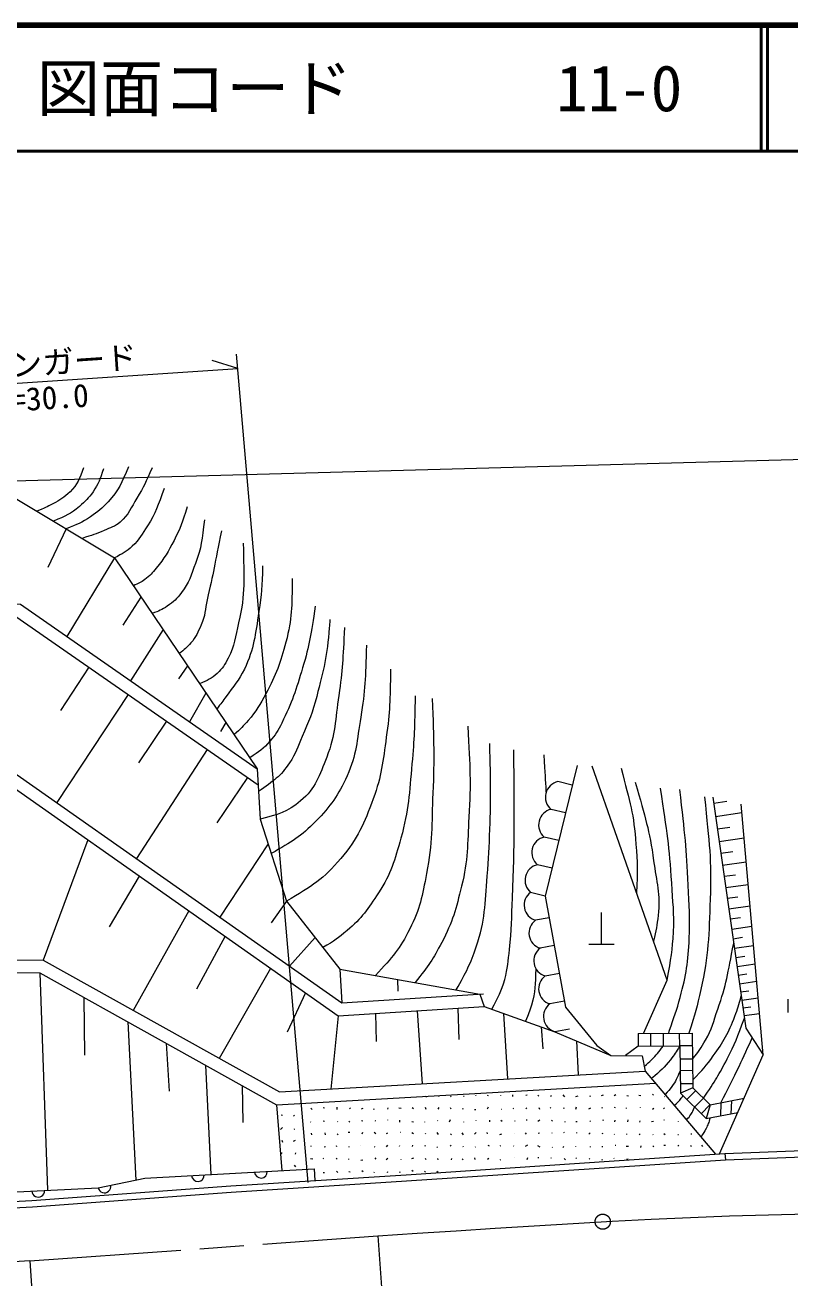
# Model space of a CAD drawing. Units: millimetres, scale not verified. Extents: x 40000 to 680000, y 20000 to 380000.
# Drawn here: x 119452 to 180022, y 280706 to 380000 of the extents above; entities that cross this region are included whole.
import ezdxf
from ezdxf.enums import TextEntityAlignment as Align

# ---------------------------------------------------------------- set-up
doc = ezdxf.new("R2010")
doc.units = ezdxf.units.MM
doc.header["$LTSCALE"] = 1000
doc.linetypes.add('CHAIN', pattern=[18.5, 12, -1.5, 3.5, -1.5])
for name, color, linetype, lineweight in [('M-BGD', 7, 'Continuous', 13), ('M-BMK', 2, 'CHAIN', 13), ('M-STR-HTXT', 7, 'Continuous', 13), ('M-TTL', 2, 'Continuous', 140), ('M-TTL-LINE', 7, 'Continuous', 50)]:
    doc.layers.add(name, color=color, linetype=linetype, lineweight=lineweight)
doc.layers.add('M-TTL-TXT', color=7, linetype='Continuous')
doc.styles.add('ＭＳ ゴシック', font='')
doc.styles.get('ＭＳ ゴシック').set_extended_font_data('MS Gothic')

msp = doc.modelspace()

# ---------------------------------------------------------------- linework, layer by layer
at = {"layer": 'M-BGD'}
for p, q in [((122713, 340069), (121259, 337001)), ((126528, 337776), (122747, 331542)), ((128630, 334667), (127195, 332439)), ((130375, 332087), (127811, 328021)), ((124491, 329112), (122263, 325673)), ((132319, 329211), (131612, 328188)), ((127622, 326935), (121956, 318384)), ((133771, 327064), (132466, 324785)), ((130638, 324837), (128433, 321532)), ((135356, 324720), (134925, 324019)), ((133877, 322585), (128279, 313936)), ((137061, 320371), (134644, 316770)), ((162790, 319758), (161643, 320038)), ((162254, 317563), (161105, 317843)), ((173988, 318333), (175032, 318481)), ((174137, 317288), (176226, 317586)), ((174278, 316298), (175268, 316439)), ((124421, 315427), (120883, 305884)), ((138703, 315115), (134886, 309288)), ((161719, 315367), (160566, 315648)), ((174419, 315307), (176400, 315589)), ((174553, 314368), (175493, 314501)), ((161183, 313172), (160028, 313454)), ((174687, 313428), (176566, 313696)), ((128498, 312560), (126119, 308537)), ((174814, 312537), (175705, 312664)), ((174941, 311646), (176723, 311900)), ((160647, 310976), (159490, 311259)), ((175061, 310801), (175907, 310921)), ((132413, 309806), (128016, 301907)), ((140152, 310556), (138951, 308860)), ((175182, 309956), (176872, 310197)), ((160956, 309249), (159872, 309051)), ((165094, 307160), (165094, 309660)), ((175296, 309154), (176098, 309268)), ((175410, 308353), (177013, 308581)), ((135284, 307786), (133014, 303598)), ((142413, 307687), (140382, 305422)), ((161359, 307045), (160255, 306844)), ((164094, 307160), (166094, 307160)), ((175519, 307592), (176279, 307701)), ((175627, 306832), (177148, 307049)), ((175730, 306111), (176451, 306214)), ((120621, 304885), (121236, 287650)), ((138899, 305243), (134829, 298108)), ((144385, 305186), (144527, 302507)), ((161762, 304842), (160638, 304636)), ((175833, 305390), (177275, 305596)), ((148935, 304367), (148973, 303435)), ((175930, 304706), (176614, 304804)), ((176028, 304022), (177395, 304217)), ((124100, 302945), (124157, 298365)), ((141671, 303293), (140209, 300182)), ((155466, 303193), (155812, 302212)), ((176120, 303374), (176769, 303466)), ((176212, 302725), (177510, 302910)), ((150513, 301880), (150902, 296090)), ((153733, 302082), (153792, 299602)), ((162165, 302638), (161021, 302428)), ((176300, 302110), (176915, 302198)), ((179880, 301756), (179880, 302806)), ((127594, 300998), (128212, 288466)), ((144239, 301486), (143662, 295679)), ((147200, 301672), (147249, 299437)), ((157329, 301672), (157659, 296474)), ((176388, 301495), (177618, 301670)), ((160326, 300605), (160459, 298857)), ((162568, 300434), (161404, 300221)), ((169014, 299083), (169008, 300083)), ((170008, 299090), (170001, 300090)), ((171299, 299098), (171275, 300098)), ((130624, 299308), (130866, 295508)), ((163120, 299491), (163240, 296792)), ((172299, 299111), (171299, 299098)), ((172313, 298058), (171313, 298046)), ((133744, 297569), (134152, 288905)), ((172324, 297139), (171324, 297126)), ((136652, 295947), (136705, 293023)), ((169089, 296112), (169092, 296122)), ((172338, 296089), (171338, 296077)), ((151207, 295106), (151171, 295040)), ((152215, 295073), (152211, 295141)), ((153203, 295055), (153147, 295118)), ((154219, 295087), (154166, 295077)), ((155170, 295150), (155161, 295194)), ((156105, 295191), (156082, 295110)), ((157123, 295156), (157140, 295185)), ((158065, 295228), (158059, 295075)), ((159212, 295198), (159103, 295172)), ((160131, 295108), (160066, 295181)), ((161092, 295077), (161137, 295182)), ((162197, 295071), (162055, 295228)), ((163237, 295116), (163044, 295047)), ((164225, 295119), (164149, 295098)), ((165229, 295187), (165070, 295134)), ((166226, 295227), (166104, 295132)), ((167231, 295104), (167102, 295152)), ((168210, 295131), (168047, 295167)), ((169222, 295198), (169151, 295235)), ((170116, 295084), (170093, 295060)), ((172342, 295770), (171347, 295349)), ((172563, 295550), (171859, 294841)), ((173173, 294945), (172468, 294235)), ((139368, 294433), (139785, 289218)), ((140765, 294513), (140754, 294501)), ((142086, 294159), (142195, 294045)), ((143174, 294161), (143057, 294175)), ((144166, 294060), (144164, 294236)), ((145155, 294201), (145199, 294109)), ((146085, 294098), (146213, 294155)), ((147041, 294133), (147063, 294061)), ((148181, 294180), (148151, 294087)), ((149237, 294145), (149045, 294160)), ((150210, 294113), (150111, 294185)), ((151203, 294054), (151152, 294221)), ((152210, 294207), (152151, 294076)), ((153204, 294091), (153147, 294190)), ((154143, 294045), (154128, 294142)), ((155042, 294064), (155160, 294062)), ((156115, 294228), (156053, 294079)), ((157158, 294089), (157175, 294079)), ((158162, 294104), (158113, 294127)), ((159115, 294103), (159194, 294195)), ((160220, 294059), (160172, 294178)), ((161046, 294150), (161076, 294223)), ((162065, 294195), (162149, 294159)), ((163086, 294238), (163051, 294055)), ((164230, 294172), (164068, 294087)), ((165176, 294175), (165104, 294154)), ((166097, 294238), (166181, 294204)), ((167042, 294182), (167044, 294128)), ((168162, 294221), (168175, 294180)), ((169148, 294075), (169239, 294170)), ((170077, 294101), (170041, 294198)), ((173690, 294431), (172985, 293721)), ((173704, 294417), (173376, 293333)), ((174556, 294586), (174511, 293558)), ((175394, 294752), (175334, 293720)), ((139841, 293587), (139735, 293616)), ((140778, 293529), (140729, 293615)), ((142052, 293070), (142089, 293048)), ((143175, 293111), (143060, 293144)), ((144223, 293074), (144189, 293096)), ((145136, 293143), (145084, 293043)), ((146101, 293183), (146205, 293147)), ((147149, 293197), (147190, 293155)), ((148160, 293232), (148158, 293209)), ((149111, 293217), (149107, 293051)), ((150083, 293116), (150204, 293088)), ((151075, 293086), (151075, 293058)), ((152144, 293196), (152105, 293170)), ((153113, 293226), (153049, 293064)), ((154164, 293086), (154164, 293053)), ((155162, 293171), (155170, 293199)), ((156234, 293211), (156236, 293078)), ((157234, 293111), (157117, 293196)), ((158226, 293146), (158221, 293114)), ((159215, 293216), (159137, 293220)), ((160066, 293121), (160221, 293233)), ((161225, 293139), (161140, 293173)), ((162192, 293110), (162187, 293055)), ((163163, 293079), (163078, 293081)), ((164180, 293092), (164223, 293163)), ((165220, 293237), (165194, 293148)), ((166150, 293083), (166181, 293201)), ((167177, 293233), (167152, 293089)), ((168143, 293145), (168121, 293043)), ((169064, 293110), (169231, 293136)), ((170077, 293177), (170050, 293239)), ((171205, 293098), (171206, 293120)), ((139676, 292467), (139829, 292636)), ((140796, 292487), (140739, 292465)), ((142166, 292057), (142130, 292186)), ((143188, 292206), (143218, 292061)), ((144192, 292052), (144234, 292115)), ((145160, 292231), (145046, 292230)), ((146168, 292221), (146113, 292111)), ((147218, 292134), (147095, 292221)), ((148152, 292188), (148043, 292122)), ((149174, 292220), (149162, 292232)), ((150201, 292138), (150074, 292207)), ((151191, 292090), (151169, 292153)), ((152065, 292228), (152156, 292066)), ((153160, 292049), (153229, 292132)), ((154051, 292194), (154137, 292049)), ((155054, 292092), (155184, 292228)), ((156067, 292119), (156043, 292235)), ((157056, 292064), (157217, 292120)), ((158237, 292181), (158225, 292193)), ((159066, 292197), (159141, 292110)), ((160092, 292177), (160185, 292211)), ((161177, 292214), (161163, 292187)), ((162138, 292221), (162080, 292204)), ((163128, 292223), (163120, 292174)), ((164195, 292213), (164096, 292096)), ((165139, 292169), (165195, 292149)), ((166117, 292093), (166097, 292077)), ((167107, 292076), (167103, 292135)), ((168078, 292055), (168153, 292136)), ((169189, 292050), (169157, 292074)), ((170046, 292155), (170140, 292066)), ((171158, 292073), (171204, 292071)), ((172215, 292074), (172217, 292148)), ((139773, 291633), (139839, 291455)), ((140848, 291597), (140677, 291507)), ((142063, 291173), (142107, 291141)), ((143148, 291105), (143238, 291116)), ((144137, 291087), (144104, 291182)), ((145146, 291069), (145089, 291105)), ((146047, 291166), (146050, 291176)), ((147172, 291077), (147121, 291084)), ((148064, 291089), (148190, 291228)), ((149105, 291157), (149142, 291201)), ((150142, 291231), (150097, 291129)), ((151162, 291127), (151125, 291201)), ((152122, 291100), (152060, 291050)), ((153190, 291224), (153125, 291156)), ((154110, 291145), (154144, 291106)), ((155132, 291095), (155088, 291079)), ((156234, 291143), (156128, 291211)), ((157068, 291172), (157122, 291198)), ((158168, 291157), (158124, 291187)), ((159232, 291224), (159048, 291117)), ((160239, 291076), (160059, 291165)), ((161201, 291071), (161228, 291048)), ((162106, 291118), (162040, 291052)), ((163067, 291090), (163065, 291119)), ((164215, 291121), (164197, 291077)), ((165172, 291083), (165176, 291151)), ((166223, 291202), (166187, 291209)), ((167228, 291125), (167047, 291121)), ((168206, 291188), (168191, 291053)), ((169210, 291189), (169156, 291092)), ((170040, 291233), (170174, 291218)), ((171217, 291141), (171175, 291218)), ((172148, 291197), (172220, 291162)), ((173117, 291114), (173046, 291229)), ((139775, 290617), (139729, 290518)), ((140859, 290625), (140850, 290505)), ((142235, 290123), (142048, 290137)), ((143069, 290178), (143119, 290188)), ((144088, 290202), (144169, 290142)), ((145057, 290148), (145071, 290106)), ((146047, 290045), (146198, 290061)), ((147142, 290213), (147222, 290128)), ((148056, 290097), (148181, 290212)), ((149199, 290082), (149211, 290064)), ((150215, 290186), (150061, 290141)), ((151123, 290201), (151187, 290097)), ((152102, 290170), (152131, 290079)), ((153234, 290182), (153202, 290077)), ((154060, 290158), (154154, 290076)), ((155054, 290220), (155072, 290089)), ((156067, 290113), (156172, 290201)), ((157063, 290073), (157119, 290099)), ((158176, 290216), (158176, 290234)), ((159227, 290224), (159179, 290074)), ((160129, 290223), (160058, 290214)), ((161103, 290218), (161095, 290175)), ((162153, 290182), (162239, 290078)), ((163115, 290167), (163076, 290226)), ((164122, 290130), (164165, 290163)), ((165210, 290041), (165139, 290061)), ((166102, 290171), (166089, 290192)), ((167090, 290125), (167222, 290142)), ((168112, 290126), (168116, 290126)), ((174880, 290562), (174912, 290063)), ((139788, 289449), (139766, 289453)), ((140763, 289644), (140858, 289513)), ((142345, 289360), (142403, 288432)), ((143069, 289060), (143164, 289058)), ((144113, 289158), (144213, 289051)), ((145093, 289132), (145195, 289112)), ((146107, 289224), (146238, 289132)), ((147105, 289064), (147131, 289129)), ((148105, 289106), (148186, 289085)), ((149130, 289065), (149165, 289139)), ((150183, 289148), (150081, 289226)), ((151093, 289161), (151171, 289087)), ((152176, 289063), (152052, 289131))]:
    msp.add_line(p, q, dxfattribs=at)
for points in [[(91441, 294954), (91761, 296468), (98523, 298560), (98037, 312102), (101184, 327258), (101190, 328461), (109011, 337942), (118535, 342580), (126528, 337776), (137839, 321048), (138081, 317071), (140152, 310556), (144385, 305186), (155466, 303193)], [(101190, 328461), (110259, 334880), (119079, 334093), (137839, 321048)], [(101178, 327227), (110536, 333851), (118726, 333120), (137916, 319776)], [(101770, 313750), (110921, 322405), (118831, 320582), (144527, 302507), (155749, 303211)], [(101842, 312441), (111219, 321310), (118416, 319652), (144239, 301486), (155812, 302212)], [(163169, 321312), (160643, 310959), (162251, 302166), (164718, 299129), (165828, 298339)], [(168413, 300080), (170290, 304305), (164354, 321266)], [(173920, 318809), (176529, 300505), (177906, 298378)], [(174435, 290533), (177906, 298378), (176167, 318255)], [(102554, 299515), (112787, 305918), (120883, 305884), (139601, 295448), (168568, 297094)], [(102616, 298375), (113072, 304917), (120621, 304885), (139368, 294433), (169394, 296140)], [(155812, 302212), (161404, 300221), (165828, 298339), (168312, 298312), (168568, 297094), (174140, 290514)], [(168007, 300077), (168014, 299077), (166994, 298326)], [(168007, 300077), (172287, 300105), (172342, 295770), (173704, 294417), (176389, 294948)], [(168014, 299077), (171299, 299098), (171347, 295349), (173376, 293333), (175895, 293831)], [(109070, 286255), (119998, 286849), (135735, 288008), (149621, 288891), (166096, 289996), (174880, 290562)], [(109103, 285756), (120030, 286350), (135769, 287509), (149654, 288393), (166129, 289497), (174912, 290063)], [(174880, 290562), (182408, 290869), (188448, 290888)], [(174912, 290063), (182419, 290369), (188455, 290388)], [(110746, 287125), (125246, 287851), (128927, 288615), (142345, 289360)]]:
    msp.add_lwpolyline(points, dxfattribs=at)
for centre, radius, start, end in [((161919, 318807), 1262, 102.66105, 229.77575), ((161381, 316612), 1262, 102.66105, 229.77575), ((160843, 314417), 1262, 102.66105, 229.77575), ((160304, 312222), 1262, 102.66105, 229.77575), ((160219, 310248), 1246, 125.84116, 253.83762), ((160602, 308041), 1246, 125.84116, 253.83762), ((160985, 305833), 1246, 125.84116, 253.83762), ((161368, 303626), 1246, 125.84116, 253.83762), ((161751, 301418), 1246, 125.84116, 253.83762), ((138132, 289126), 500, 183.17983, 3.17983), ((125736, 287952), 500, 191.72252, 11.72252), ((133140, 288849), 500, 183.17983, 3.17983), ((120493, 287613), 500, 182.86413, 2.86413)]:
    msp.add_arc(centre, radius, start, end, dxfattribs=at)
for points, knots in [([(124089, 344917), (123745, 344044), (123617, 343616), (123012, 343012), (122552, 342552), (122213, 342378), (121646, 342059), (121172, 341793), (120984, 341709), (120388, 341467)], [0, 0, 0, 0, 1, 1, 1, 2, 2, 2, 3, 3, 3, 3]), ([(125663, 344834), (125379, 343993), (125287, 343649), (124835, 343012), (124477, 342508), (124224, 342258), (123758, 341852), (123059, 341245), (122661, 341111), (121696, 340680)], [0, 0, 0, 0, 1, 1, 1, 2, 2, 2, 3, 3, 3, 3]), ([(127651, 345000), (127071, 343706), (126900, 343134), (126036, 342225), (125537, 341701), (125224, 341432), (124628, 341024), (123937, 340553), (123611, 340434), (122713, 340069)], [0, 0, 0, 0, 1, 1, 1, 2, 2, 2, 3, 3, 3, 3]), ([(129514, 344917), (129006, 343772), (128856, 343412), (128313, 342515), (127844, 341740), (127665, 341212), (126988, 340610), (126566, 340235), (126219, 340180), (125704, 339947), (125044, 339649), (124789, 339579), (123961, 339319)], [0, 0, 0, 0, 1, 1, 1, 2, 2, 2, 3, 3, 3, 4, 4, 4, 4]), ([(130466, 343260), (129955, 341879), (129819, 341382), (129141, 340320), (128718, 339657), (128526, 339230), (127940, 338705), (127449, 338264), (127190, 338114), (126528, 337776)], [0, 0, 0, 0, 1, 1, 1, 2, 2, 2, 3, 3, 3, 3]), ([(132289, 341811), (131891, 340566), (131765, 340147), (131253, 339161), (130784, 338257), (130492, 337752), (129845, 336966), (129526, 336577), (129345, 336346), (128934, 336055), (128605, 335821), (128452, 335744), (128027, 335559)], [0, 0, 0, 0, 1, 1, 1, 2, 2, 2, 3, 3, 3, 4, 4, 4, 4]), ([(133655, 340776), (133459, 339199), (133428, 338623), (132951, 337338), (132601, 336396), (132443, 335819), (131833, 335019), (131465, 334538), (131219, 334279), (130715, 333943), (130281, 333653), (130070, 333565), (129513, 333361)], [0, 0, 0, 0, 1, 1, 1, 2, 2, 2, 3, 3, 3, 4, 4, 4, 4]), ([(134994, 339920), (134480, 337275), (134363, 336578), (133876, 334454), (133698, 333676), (133734, 333193), (133407, 332466), (133141, 331875), (133000, 331521), (132578, 331030), (132261, 330661), (132103, 330522), (131659, 330187)], [0, 0, 0, 0, 1, 1, 1, 2, 2, 2, 3, 3, 3, 4, 4, 4, 4]), ([(136733, 338926), (136771, 336055), (136915, 335031), (136361, 332631), (136102, 331514), (136065, 330831), (135532, 329815), (135263, 329303), (135086, 329010), (134663, 328615), (134203, 328185), (133915, 328072), (133274, 327799)], [0, 0, 0, 0, 1, 1, 1, 2, 2, 2, 3, 3, 3, 4, 4, 4, 4]), ([(138266, 337145), (138212, 335455), (138171, 334921), (137961, 333513), (137690, 331694), (137594, 330612), (136816, 328946), (136387, 328027), (135957, 327617), (135367, 326792), (135084, 326398), (134992, 326268), (134632, 325790)], [0, 0, 0, 0, 1, 1, 1, 2, 2, 2, 3, 3, 3, 4, 4, 4, 4]), ([(140605, 336151), (140578, 333869), (140601, 333020), (140108, 331099), (139683, 329440), (139334, 328519), (138521, 327011), (138050, 326138), (137780, 325635), (137127, 324888), (136718, 324420), (136550, 324244), (136002, 323765)], [0, 0, 0, 0, 1, 1, 1, 2, 2, 2, 3, 3, 3, 4, 4, 4, 4]), ([(142427, 333957), (142083, 331668), (141981, 330939), (141434, 329070), (140918, 327311), (140595, 326320), (139777, 324680), (139478, 324080), (139283, 323746), (138847, 323237), (138321, 322623), (138006, 322439), (137238, 321937)], [0, 0, 0, 0, 1, 1, 1, 2, 2, 2, 3, 3, 3, 4, 4, 4, 4]), ([(143587, 332880), (143579, 332568), (143565, 332476), (143545, 332217), (143385, 330069), (143082, 328880), (142552, 326792), (142225, 325508), (141907, 324825), (141392, 323604), (141043, 322777), (140891, 322283), (140398, 321533), (139680, 320441), (139129, 320118), (137948, 319253)], [0, 0, 0, 0, 1, 1, 1, 2, 2, 2, 3, 3, 3, 4, 4, 4, 5, 5, 5, 5]), ([(144746, 332259), (144620, 329715), (144590, 328964), (144291, 326875), (144015, 324950), (144055, 323796), (143338, 321989), (142755, 320519), (142486, 319519), (141268, 318510), (140216, 317639), (139479, 317412), (138081, 317071)], [0, 0, 0, 0, 1, 1, 1, 2, 2, 2, 3, 3, 3, 4, 4, 4, 4]), ([(146486, 330851), (146400, 328182), (146398, 327345), (146030, 325136), (145724, 323302), (145724, 322190), (144953, 320498), (144245, 318942), (143664, 318117), (142469, 316895), (141281, 315681), (140614, 315296), (138949, 314341)], [0, 0, 0, 0, 1, 1, 1, 2, 2, 2, 3, 3, 3, 4, 4, 4, 4]), ([(148391, 328946), (148354, 326433), (148353, 325649), (148059, 323562), (147787, 321630), (147694, 320508), (147024, 318676), (146303, 316705), (145803, 315565), (144457, 313955), (143082, 312312), (142190, 311783), (140152, 310556)], [0, 0, 0, 0, 1, 1, 1, 2, 2, 2, 3, 3, 3, 4, 4, 4, 4]), ([(150337, 326834), (150302, 324288), (150282, 323546), (150088, 321450), (149875, 319138), (149841, 317807), (149219, 315570), (148727, 313802), (148435, 312763), (147438, 311222), (146615, 309949), (146113, 309217), (144953, 308240), (144254, 307651), (143953, 307425), (143044, 306887)], [0, 0, 0, 0, 1, 1, 1, 2, 2, 2, 3, 3, 3, 4, 4, 4, 5, 5, 5, 5]), ([(151703, 326627), (151818, 323068), (151867, 322057), (151745, 319131), (151641, 316635), (151722, 315207), (151248, 312754), (150908, 310996), (150726, 309965), (149923, 308365), (149120, 306765), (148567, 306165), (147197, 304680)], [0, 0, 0, 0, 1, 1, 1, 2, 2, 2, 3, 3, 3, 4, 4, 4, 4]), ([(154519, 324432), (154685, 321048), (154770, 320036), (154602, 317226), (154474, 315083), (154532, 313846), (154022, 311760), (153583, 309961), (153309, 308928), (152449, 307288), (151759, 305971), (151410, 305473), (150351, 304113)], [0, 0, 0, 0, 1, 1, 1, 2, 2, 2, 3, 3, 3, 4, 4, 4, 4]), ([(153588, 303531), (154437, 304997), (154694, 305564), (155182, 306957), (155913, 309042), (155850, 310346), (156052, 312547), (156185, 313999), (156202, 314817), (156259, 316274), (156362, 318925), (156317, 319812), (156259, 323065)], [0, 0, 0, 0, 1, 1, 1, 2, 2, 2, 3, 3, 3, 4, 4, 4, 4]), ([(156403, 302002), (156952, 303026), (157155, 303392), (157432, 304357), (157693, 305267), (157707, 305809), (157819, 306749), (158006, 308331), (157967, 309230), (158039, 310822), (158247, 315406), (158183, 316919), (158164, 322569)], [0, 0, 0, 0, 1, 1, 1, 2, 2, 2, 3, 3, 3, 4, 4, 4, 4]), ([(166650, 321108), (167356, 318366), (167660, 317474), (167831, 315082), (167938, 313577), (167956, 312999), (167870, 311220)], [0, 0, 0, 0, 1, 1, 1, 2, 2, 2, 2]), ([(167768, 319990), (168583, 317127), (168889, 316243), (169225, 313771), (169454, 312088), (169773, 311125), (169584, 309437), (169493, 308631), (169454, 308297), (169208, 307395)], [0, 0, 0, 0, 1, 1, 1, 2, 2, 2, 3, 3, 3, 3]), ([(170290, 304305), (170620, 306066), (170726, 306630), (170798, 308139), (170871, 309648), (170749, 310496), (170660, 312004), (170488, 314952), (170290, 315956), (169777, 319513)], [0, 0, 0, 0, 1, 1, 1, 2, 2, 2, 3, 3, 3, 3]), ([(170417, 300092), (170452, 300208), (170461, 300238), (170490, 300331), (170807, 301356), (171066, 301906), (171337, 302944), (171802, 304730), (171976, 305771), (172050, 307615), (172116, 309263), (172033, 310190), (171967, 311838), (171849, 314807), (171699, 315807), (171304, 319417)], [0, 0, 0, 0, 1, 1, 1, 2, 2, 2, 3, 3, 3, 4, 4, 4, 5, 5, 5, 5]), ([(173251, 318837), (173654, 315084), (173808, 313894), (173706, 310720), (173616, 307908), (173579, 306301), (172961, 303556), (172654, 302192), (172539, 301680), (172021, 300103)], [0, 0, 0, 0, 1, 1, 1, 2, 2, 2, 3, 3, 3, 3]), ([(172313, 298058), (172828, 298698), (172988, 298933), (173340, 299544), (173854, 300438), (173965, 301028), (174306, 302001), (175002, 303984), (175087, 304763), (175570, 307230)], [0, 0, 0, 0, 1, 1, 1, 2, 2, 2, 3, 3, 3, 3]), ([(159902, 305217), (159839, 303897), (159877, 303419), (159549, 302332), (159394, 301821), (159332, 301616), (159074, 301051)], [0, 0, 0, 0, 1, 1, 1, 2, 2, 2, 2]), ([(172334, 296396), (173128, 297219), (173374, 297513), (173947, 298302), (174769, 299434), (175171, 300137), (175659, 301449), (175888, 302066), (175978, 302304), (176165, 303055)], [0, 0, 0, 0, 1, 1, 1, 2, 2, 2, 3, 3, 3, 3]), ([(173173, 294945), (174114, 296365), (174407, 296801), (175051, 298072), (175668, 299287), (175847, 299756), (176418, 301283)], [0, 0, 0, 0, 1, 1, 1, 2, 2, 2, 2]), ([(168488, 297473), (168771, 297711), (168850, 297788), (169070, 298003), (169471, 298395), (169587, 298563), (170008, 299090)], [0, 0, 0, 0, 1, 1, 1, 2, 2, 2, 2]), ([(171299, 299098), (170990, 298574), (170875, 298412), (170561, 298003), (170057, 297347), (169797, 297150), (169071, 296500)], [0, 0, 0, 0, 1, 1, 1, 2, 2, 2, 2]), ([(174556, 294586), (175181, 295799), (175345, 296119), (175824, 297115), (176312, 298129), (176462, 298463), (177029, 299732)], [0, 0, 0, 0, 1, 1, 1, 2, 2, 2, 2]), ([(171324, 297126), (171070, 296534), (171001, 296312), (170671, 295868), (170479, 295610), (170398, 295509), (170134, 295245)], [0, 0, 0, 0, 1, 1, 1, 2, 2, 2, 2]), ([(170866, 294380), (171075, 294561), (171146, 294616), (171295, 294796), (171403, 294927), (171441, 294979), (171549, 295148)], [0, 0, 0, 0, 1, 1, 1, 2, 2, 2, 2]), ([(171835, 293236), (172009, 293421), (172066, 293486), (172186, 293667), (172323, 293874), (172358, 293968), (172468, 294235)], [0, 0, 0, 0, 1, 1, 1, 2, 2, 2, 2]), ([(173706, 293398), (173577, 292997), (173539, 292865), (173381, 292547), (173246, 292275), (173184, 292177), (172984, 291879)], [0, 0, 0, 0, 1, 1, 1, 2, 2, 2, 2])]:
    msp.add_open_spline(points, degree=3, knots=knots, dxfattribs=at)
msp.add_open_spline([(160729, 319238), (160670, 320293), (160652, 320603), (160565, 322154)], degree=3, dxfattribs=at)
at = {"layer": 'M-BMK'}
msp.add_line((119824, 282063), (147397, 284036), dxfattribs=at)
for points in [[(147397, 284036), (150489, 284245), (153580, 284452), (156672, 284653), (159764, 284847), (162857, 285032), (165951, 285204), (169045, 285361), (172140, 285501), (175236, 285622), (178333, 285720), (181431, 285794), (184529, 285841), (187627, 285858), (187681, 285858)], [(119824, 282063), (116732, 281875), (113639, 281685), (110547, 281490), (107455, 281288), (104364, 281076), (101274, 280852), (98185, 280613), (95097, 280357), (92011, 280081), (88927, 279784), (85845, 279461), (82767, 279112), (79691, 278734), (79637, 278727)]]:
    msp.add_lwpolyline(points, dxfattribs=at)
msp.add_circle((165198, 285163), 600, dxfattribs=at)
at = {"layer": 'M-STR-HTXT'}
for p, q in [((141861, 288258), (136203, 353914)), ((105534, 350728), (136295, 352779)), ((136295, 352779), (134259, 353421)), ((147397, 284036), (149631, 251039)), ((119824, 282063), (122155, 249515))]:
    msp.add_line(p, q, dxfattribs=at)
msp.add_lwpolyline([(68365, 342500), (225640, 346805), (391695, 327955)], dxfattribs=at)
at = {"layer": 'M-TTL'}
msp.add_line((680000, 380000), (40000, 380000), dxfattribs=at)
at = {"layer": 'M-TTL-LINE'}
for p, q in [((177750, 380000), (177750, 370000)), ((178250, 380000), (178250, 370000)), ((40000, 370000), (680000, 370000))]:
    msp.add_line(p, q, dxfattribs=at)

# ---------------------------------------------------------------- texts
at = {"layer": 'M-STR-HTXT', "style": 'ＭＳ ゴシック'}
for s, p in [('ストンガード', (120915, 351754)), ('L=30.0', (120857, 348968))]:
    msp.add_text(s, height=1833, rotation=3.814, dxfattribs=at).set_placement(p, align=Align.BOTTOM_CENTER)
at = {"layer": 'M-TTL-TXT', "style": 'ＭＳ ゴシック'}
for s, p in [('図面コード', (120380, 375000)), ('11-0', (161521, 375000))]:
    msp.add_text(s, height=3666, dxfattribs=at).set_placement(p, align=Align.MIDDLE_LEFT)

doc.saveas('drawing.dxf')
